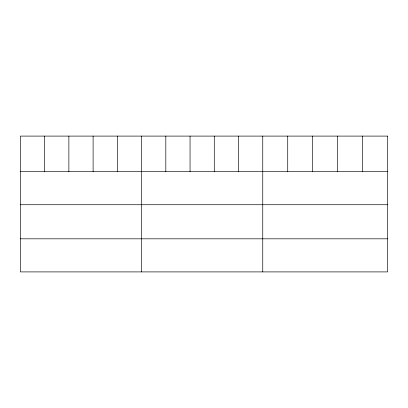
<?xml version="1.0" encoding="UTF-8"?>
<svg xmlns="http://www.w3.org/2000/svg" width="408" height="408" viewBox="0 0 408 408"><rect width="100%" height="100%" fill="white"/><g stroke="black" fill="none" stroke-linecap="round" stroke-linejoin="round"><path stroke-width="0.61" d="M20.4 171.646L387.6 171.646M20.4 204.729L387.6 204.729M20.4 238.818L387.6 238.818M362.63 136.099L362.63 171.646M337.661 136.099L337.661 171.646M312.691 136.099L312.691 171.646M287.722 136.099L287.722 171.646M262.752 136.099L262.752 271.901M238.517 136.099L238.517 171.646M214.282 136.099L214.282 171.646M190.046 136.099L190.046 171.646M165.811 136.099L165.811 171.646M141.576 136.099L141.576 271.901M117.341 136.099L117.341 171.646M93.106 136.099L93.106 171.646M68.87 136.099L68.87 171.646M44.635 136.099L44.635 171.646M387.6 136.099L20.4 136.099L20.4 271.901L387.6 271.901L387.6 136.099"/></g></svg>
